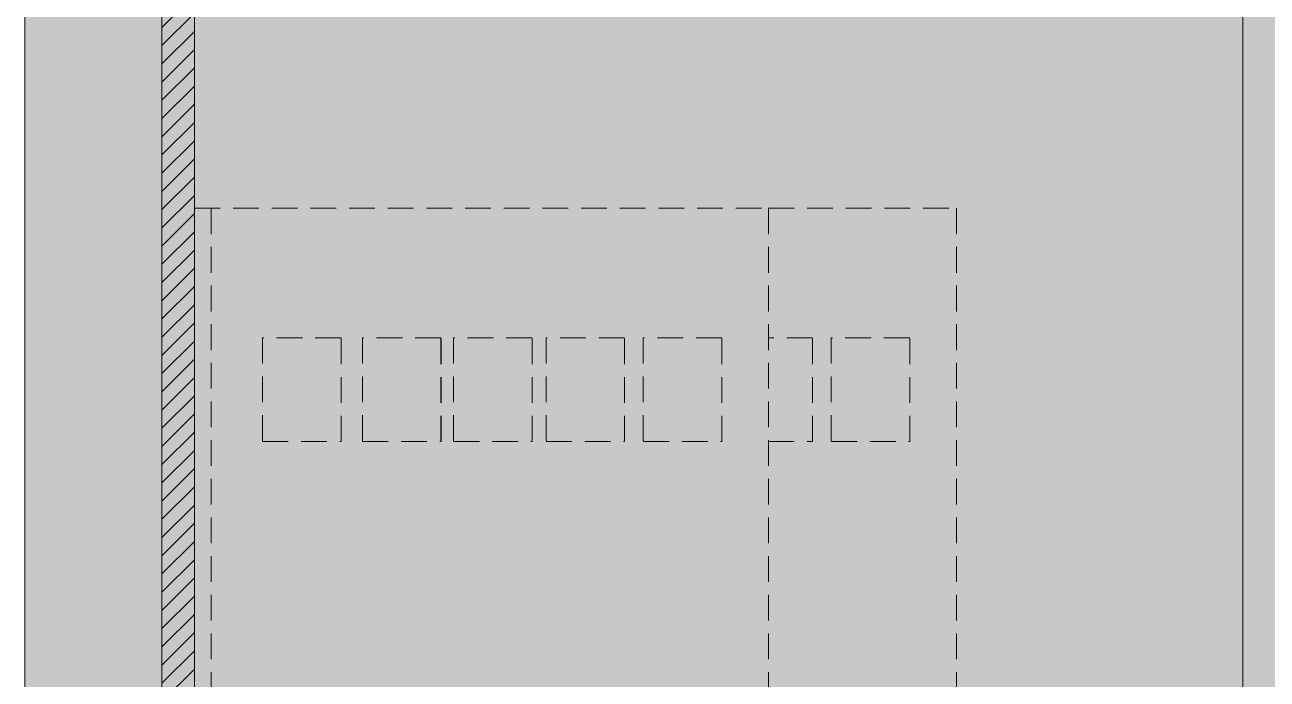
# Model space of a CAD drawing. Header units: millimetres. Extents: x 5622 to 8918, y 2044 to 6634.
# Drawn here: x 8317.6 to 8623.6, y 4203.1 to 4364.4 of the extents above; entities that cross this region are included whole.
import ezdxf

# ---------------------------------------------------------------- set-up
doc = ezdxf.new("R2010")
doc.units = ezdxf.units.MM
doc.linetypes.add('NASCOSTA', pattern=[9.525, 6.35, -3.175])
for name, color, linetype, lineweight in [('F_ARREDI', 7, 'Continuous', 5), ('F_COMPLEMENTI', 85, 'Continuous', 5), ('F_MULTI laminato OPACO', 1, 'Continuous', 5), ('F_MULTI laminato OPACO_retino', 1, 'Continuous', 5), ('F_Proiezioni', 253, 'NASCOSTA', 9), ('F_VETRO stratificato_pellilocala satinata', 151, 'Continuous', 5)]:
    doc.layers.add(name, color=color, linetype=linetype, lineweight=lineweight)

# ---------------------------------------------------------------- blocks, each defined once
blk = doc.blocks.new("LIBRERIA_ingresso-living_sez._B.B'")
at = {"layer": 'F_MULTI laminato OPACO_retino', "true_color": 0x636466}
h = blk.add_hatch(color=251, dxfattribs=at)
h.dxf.hatch_style = 1
h.paths.add_polyline_path([(41313.13, 11071.13), (41913.13, 11071.13), (41913.13, 13145.63), (41313.13, 13145.63)])
at = {"layer": 'F_MULTI laminato OPACO_retino', "true_color": 0x939598}
h = blk.add_hatch(color=252, dxfattribs=at)
h.dxf.hatch_style = 1
h.paths.add_polyline_path([(41313.13, 13145.63), (41613.13, 13145.63), (41613.13, 11071.13), (41313.13, 11071.13)])
at = {"layer": 'F_MULTI laminato OPACO', "color": 5}
for points in [[(41313.13, 11071.13), (41913.13, 11071.13), (41913.13, 13145.63), (41313.13, 13145.63)], [(41313.13, 13145.63), (41613.13, 13145.63), (41613.13, 11071.13), (41313.13, 11071.13)]]:
    blk.add_lwpolyline(points, close=True, dxfattribs=at)
at = {"layer": 'F_Proiezioni', "color": 1}
for p, q in [((41354.88, 11726.45), (41496.31, 11726.45)), ((41354.88, 11726.45), (41354.88, 11489.63)), ((41359.06, 11726.45), (41359.06, 11489.63)), ((41359.06, 11726.45), (41359.06, 11489.63)), ((41359.06, 11726.45), (41359.06, 11489.63)), ((41496.31, 11726.45), (41542.6, 11726.45)), ((41496.31, 11726.45), (41496.31, 11489.63)), ((41542.6, 11726.45), (41542.6, 11489.63)), ((41542.6, 11726.45), (41542.6, 11489.63)), ((41371.67, 11694.51), (41371.67, 11668.97)), ((41391.01, 11694.51), (41371.67, 11694.51)), ((41391.01, 11668.97), (41391.01, 11694.51)), ((41396.3, 11694.51), (41396.3, 11668.97)), ((41415.64, 11694.51), (41396.3, 11694.51)), ((41415.64, 11668.97), (41415.64, 11694.51)), ((41418.74, 11694.51), (41418.74, 11668.97)), ((41438.08, 11694.51), (41418.74, 11694.51)), ((41438.08, 11668.97), (41438.08, 11694.51)), ((41441.53, 11694.51), (41441.53, 11668.97)), ((41460.87, 11694.51), (41441.53, 11694.51)), ((41460.87, 11668.97), (41460.87, 11694.51)), ((41465.47, 11694.51), (41465.47, 11668.97)), ((41484.81, 11694.51), (41465.47, 11694.51)), ((41484.81, 11668.97), (41484.81, 11694.51)), ((41507.16, 11694.51), (41496.31, 11694.51)), ((41507.16, 11668.97), (41507.16, 11694.51)), ((41511.76, 11694.51), (41511.76, 11668.97)), ((41531.09, 11694.51), (41511.76, 11694.51)), ((41531.09, 11668.97), (41531.09, 11694.51)), ((41371.67, 11668.97), (41391.01, 11668.97)), ((41396.3, 11668.97), (41415.64, 11668.97)), ((41418.74, 11668.97), (41438.08, 11668.97)), ((41441.53, 11668.97), (41460.87, 11668.97)), ((41465.47, 11668.97), (41484.81, 11668.97)), ((41496.31, 11668.97), (41507.16, 11668.97)), ((41511.76, 11668.97), (41531.09, 11668.97))]:
    blk.add_line(p, q, dxfattribs=at)
at = {"layer": 'F_Proiezioni', "color": 1, "ltscale": 10}
blk.add_lwpolyline([(41346.88, 13121.63), (41354.88, 13121.63), (41354.88, 11167.63), (41346.88, 11167.63)], close=True, dxfattribs=at)

msp = doc.modelspace()

# ---------------------------------------------------------------- hatches: boundary and pattern name
at = {"layer": 'F_VETRO stratificato_pellilocala satinata', "ltscale": 10}
h = msp.add_hatch(color=256, dxfattribs=at)
h.dxf.hatch_style = 1
h.paths.add_polyline_path([(8351.313, 5714.327), (8359.313, 5714.327), (8359.313, 3760.327), (8351.313, 3760.327)])
at = {"layer": 'F_VETRO stratificato_pellilocala satinata', "ltscale": 10, "true_color": 0x636466}
h = msp.add_hatch(dxfattribs=at)
h.set_pattern_fill('ANSI31', color=251)
h.set_pattern_definition([(45, (53607.5868, -7323.7995), (-2.24506403, 2.24506403), [])])
h.paths.add_polyline_path([(8351.313, 5714.327), (8359.313, 5714.327), (8359.313, 3760.327), (8351.313, 3760.327)])

# ---------------------------------------------------------------- linework, layer by layer
at = {"layer": 'F_COMPLEMENTI', "linetype": 'NASCOSTA'}
for p, q in [((8359.313, 4319.153), (8500.745, 4319.153)), ((8359.313, 4319.153), (8359.313, 4082.326)), ((8363.493, 4319.153), (8363.493, 4082.326)), ((8363.493, 4319.153), (8363.493, 4082.326)), ((8363.493, 4319.153), (8363.493, 4082.326)), ((8500.745, 4319.153), (8547.035, 4319.153)), ((8500.745, 4319.153), (8500.745, 4082.326)), ((8547.035, 4319.153), (8547.035, 4082.326)), ((8547.035, 4319.153), (8547.035, 4082.326)), ((8376.102, 4287.212), (8376.102, 4261.675)), ((8395.437, 4287.212), (8376.102, 4287.212)), ((8395.437, 4261.675), (8395.437, 4287.212)), ((8400.731, 4287.212), (8400.731, 4261.675)), ((8420.067, 4287.212), (8400.731, 4287.212)), ((8420.067, 4261.675), (8420.067, 4287.212)), ((8423.174, 4287.212), (8423.174, 4261.675)), ((8442.509, 4287.212), (8423.174, 4287.212)), ((8442.509, 4261.675), (8442.509, 4287.212)), ((8445.962, 4287.212), (8445.962, 4261.675)), ((8465.297, 4287.212), (8445.962, 4287.212)), ((8465.297, 4261.675), (8465.297, 4287.212)), ((8469.901, 4287.212), (8469.901, 4261.675)), ((8489.236, 4287.212), (8469.901, 4287.212)), ((8489.236, 4261.675), (8489.236, 4287.212)), ((8511.587, 4287.212), (8500.745, 4287.212)), ((8511.587, 4261.675), (8511.587, 4287.212)), ((8516.191, 4287.212), (8516.191, 4261.675)), ((8535.526, 4287.212), (8516.191, 4287.212)), ((8535.526, 4261.675), (8535.526, 4287.212)), ((8376.102, 4261.675), (8395.437, 4261.675)), ((8400.731, 4261.675), (8420.067, 4261.675)), ((8423.174, 4261.675), (8442.509, 4261.675)), ((8445.962, 4261.675), (8465.297, 4261.675)), ((8469.901, 4261.675), (8489.236, 4261.675)), ((8500.745, 4261.675), (8511.587, 4261.675)), ((8516.191, 4261.675), (8535.526, 4261.675))]:
    msp.add_line(p, q, dxfattribs=at)
at = {"layer": 'F_VETRO stratificato_pellilocala satinata', "color": 1, "ltscale": 10}
msp.add_lwpolyline([(8351.313, 5714.327), (8359.313, 5714.327), (8359.313, 3760.327), (8351.313, 3760.327)], close=True, dxfattribs=at)

# ---------------------------------------------------------------- block references
at = {"layer": 'F_ARREDI'}
msp.add_blockref("LIBRERIA_ingresso-living_sez._B.B'", (-32995.569, -7407.299), dxfattribs=at)

doc.saveas('drawing.dxf')
